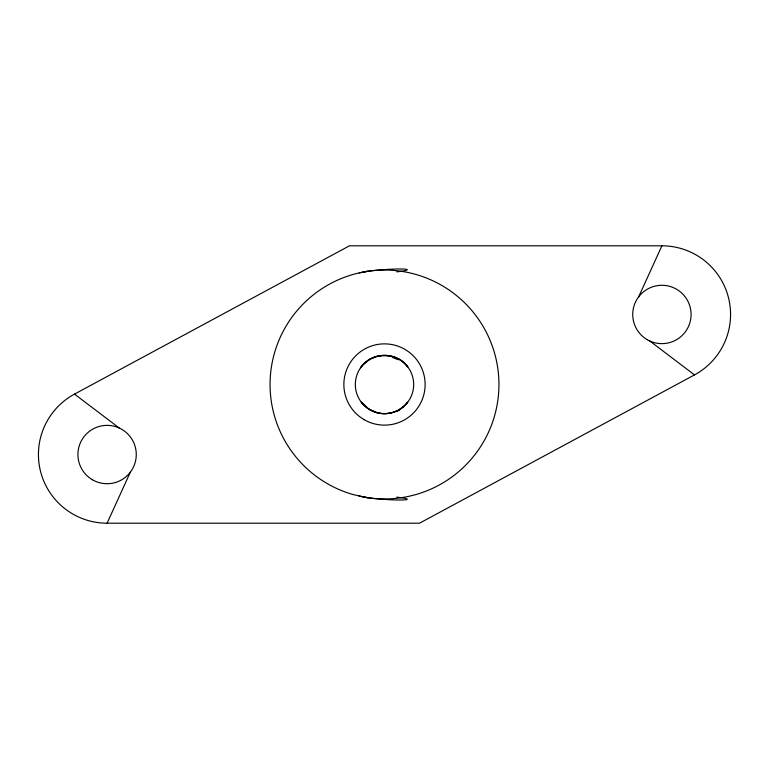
<?xml version="1.0" encoding="UTF-8"?>
<svg xmlns="http://www.w3.org/2000/svg" width="769" height="769" viewBox="0 0 769 769"><rect width="100%" height="100%" fill="white"/><g stroke="black" fill="none" stroke-linecap="round" stroke-linejoin="round"><path stroke-width="1.15" d="M107.102 523.199A68.662 68.662 0 0 1 74.506 394.103L349.482 245.801L661.898 245.801A68.662 68.662 0 0 1 694.494 374.897L419.518 523.199L107.102 523.199L130.326 472.204M638.674 296.796L661.898 245.801M361.651 366.342L360.421 368.015C370.514 352.106 396.064 351.068 407.301 366.284M399.044 409.8L403.86 406.34L407.724 402.168M407.359 402.648C399.851 412.569 384.462 416.779 372.763 411.223M361.853 366.102L362.497 365.323M362.766 365.025L369.889 359.238L378.002 356.047M396.266 411.204L393.026 412.405M359.258 272.88L367.64 271.303M367.64 497.697L353.279 494.602A114.446 114.446 0 0 1 291.163 318.279A114.446 114.446 0 0 1 478.107 318.664A114.446 114.446 0 0 1 415.27 494.727L409.742 496.12A114.446 114.446 0 0 1 358.806 496.024M378.04 412.963L368.851 409.137L361.199 402.072M372.186 410.954L366.621 407.56L361.843 402.898M399.044 359.2L403.446 362.305L407.176 366.131M649.843 341.042L694.494 374.897M74.506 394.103L119.157 427.958M407.253 366.227L407.801 366.928L407.387 366.4M392.824 357.623A23.733 11.766 5.9 0 1 397.9 359.748M392.277 356.451A21.128 12.16 1.3 0 1 393.651 356.874M378.165 356.249A18.754 11.035 0.8 0 1 392.075 356.71M392.277 412.549A18.648 11.247 0.3 0 1 378.088 412.876M399.592 410.05A24.8 13.188 -3.7 0 1 396.804 411.54M362.651 272.322A22.782 1.682 -3.9 0 1 398.073 268.996A22.782 1.682 -3.9 0 1 396.785 271.861M396.785 497.139A22.782 1.682 3.9 0 1 398.063 500.004A22.782 1.682 3.9 0 1 362.651 496.678M369.86 409.742A29.184 29.184 0 0 0 413.684 384.558A29.184 29.184 0 0 0 369.956 359.2A29.184 29.184 0 0 0 369.86 409.742M364.112 419.643A40.622 40.622 0 0 0 425.122 384.587A40.622 40.622 0 0 0 364.256 349.27A40.622 40.622 0 0 0 364.112 419.643M92.453 479.779A29.184 29.184 0 0 0 136.276 454.594A29.184 29.184 0 0 0 92.559 429.237A29.184 29.184 0 0 0 92.453 479.779M647.258 339.706A29.184 29.184 0 0 0 691.081 314.521A29.184 29.184 0 0 0 647.363 289.163A29.184 29.184 0 0 0 647.258 339.706"/></g></svg>
